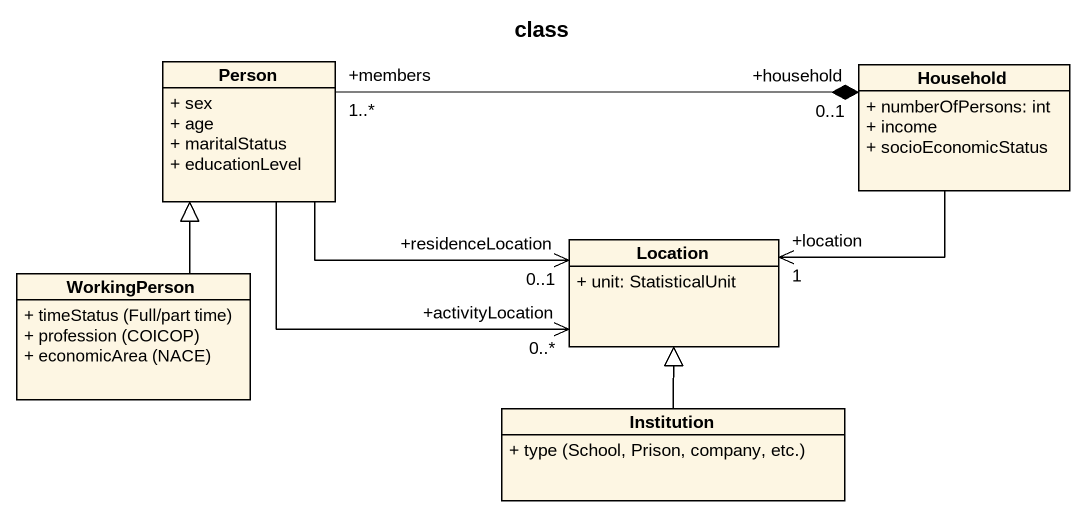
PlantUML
@startuml
title class
hide circle
hide empty members
skinparam classAttributeIconSize 0
class "Person" as Person_ {
  + sex
  + age
  + maritalStatus
  + educationLevel
}
class Household {
  + numberOfPersons: int
  + income
  + socioEconomicStatus
}
class WorkingPerson {
  {field} + timeStatus (Full/part time)
  {field} + profession (COICOP)
  {field} + economicArea (NACE)
}
class Location {
  + unit: StatisticalUnit
}
class Institution {
  {field} + type (School, Prison, company, etc.)
}
Person_ "+members\n1..*" -right-* "+household\n0..1" Household
Person_ -right-> "+activityLocation\n0..*" Location
Person_ -right-> "+residenceLocation\n0..1" Location
Household -left-> "+location\n1" Location
WorkingPerson -up-|> Person_
Institution -up-|> Location
@enduml
